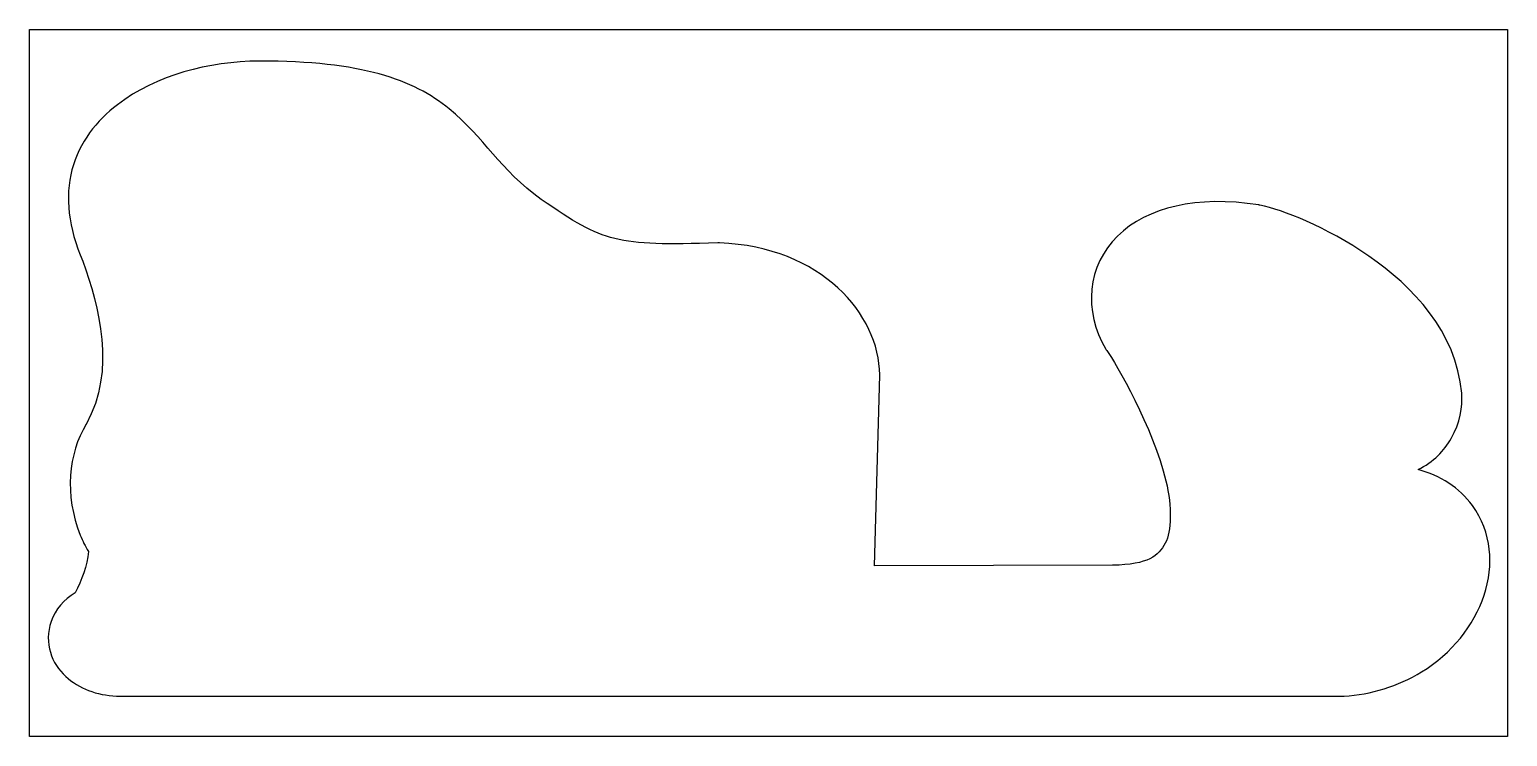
# Model space of a CAD drawing. Header units: millimetres. Extents: x 1.1 to 95, y 1.4 to 46.4.
import ezdxf

# ---------------------------------------------------------------- set-up
doc = ezdxf.new("R2010")
doc.units = ezdxf.units.MM
doc.layers.add('fiducials', color=7, linetype='CONTINUOUS')
doc.layers.add('sleigh_cut', color=7, linetype='CONTINUOUS')

msp = doc.modelspace()

# ---------------------------------------------------------------- linework, layer by layer
at = {"layer": 'fiducials', "color": 7}
msp.add_lwpolyline([(1.058215, 46.350075), (95.038514, 46.350075), (95.038514, 1.36978), (1.058215, 1.36978)], close=True, dxfattribs=at)
at = {"layer": 'sleigh_cut', "color": 6}
for points in [[(6.645781, 41.565941), (6.645651, 41.565941)], [(79.295677, 35.174646), (79.295244, 35.174646), (79.259173, 35.181947), (79.222976, 35.187721), (79.222543, 35.187721)], [(44.932492, 32.770668), (44.878799, 32.772534), (44.825091, 32.77094)], [(69.502, 26.021505), (69.530354, 25.974552), (69.561929, 25.92962)], [(69.931606, 12.268419), (54.78998, 12.232585), (55.121957, 24.351732), (55.121957, 24.381365), (55.121957, 24.382826)], [(4.658879, 21.225781), (4.667214, 21.240048)], [(6.581454, 3.941496), (6.577635, 3.92698), (84.650327, 3.927846), (84.650327, 3.94202)]]:
    msp.add_lwpolyline(points, dxfattribs=at)
for points in [[(15.684371, 44.341999), (12.418859, 44.315221), (9.132202, 43.459106), (6.645781, 41.565941)], [(27.736619, 41.307044), (25.479824, 43.165438), (22.169198, 44.343352), (15.684371, 44.341999)], [(6.645651, 41.565941), (5.319623, 40.557076), (4.215694, 39.174152), (3.75608, 37.426409)], [(33.601765, 35.52874), (30.958619, 37.453489), (29.977852, 39.461463), (27.736619, 41.307044)], [(3.75608, 37.426409), (3.304084, 35.707621), (3.512151, 33.729706), (4.438458, 31.620587)], [(79.222543, 35.187721), (75.280972, 35.805998), (72.144445, 35.049535), (70.24611, 33.211874)], [(38.279611, 33.045697), (36.812765, 33.412844), (35.637517, 34.140991), (33.601765, 35.52874)], [(86.230378, 31.922852), (83.464969, 33.834506), (80.748618, 34.877202), (79.295677, 35.174646)], [(44.825091, 32.77094), (41.552972, 32.667396), (39.747748, 32.678269), (38.279611, 33.045697)], [(70.24611, 33.211874), (68.334587, 31.361422), (68.054409, 28.419455), (69.502, 26.021505)], [(55.121957, 24.382826), (55.084311, 28.20201), (51.435323, 32.538528), (44.932492, 32.770668)], [(4.438458, 31.620587), (4.438458, 31.620351), (4.438458, 31.620009), (4.438852, 31.619733)], [(4.438852, 31.619733), (5.477867, 28.671134), (6.573422, 24.743557), (4.658879, 21.225781)], [(92.129035, 23.220309), (91.790161, 27.147265), (88.997374, 30.010111), (86.230378, 31.922852)], [(69.561929, 25.92962), (70.11763, 25.138136), (72.520996, 21.027574), (73.321067, 17.634741)], [(91.465736, 20.330821), (92.031445, 21.328712), (92.212004, 22.33497), (92.129035, 23.220309)], [(4.667214, 21.240048), (3.514119, 19.384952), (3.272301, 16.713731), (4.285218, 14.173556)], [(89.357815, 18.34693), (90.321413, 18.825706), (91.030925, 19.56385), (91.465736, 20.330821)], [(92.809795, 16.067615), (92.003181, 17.187791), (90.75963, 17.985409), (89.357815, 18.34693)], [(73.321067, 17.634741), (73.720587, 15.940505), (73.678366, 14.446752), (73.277331, 13.66103)], [(93.552437, 10.356826), (94.19013, 12.2826), (94.041094, 14.35768), (92.809795, 16.067615)], [(4.285218, 14.173556), (4.425344, 13.822147), (4.60021, 13.478434), (4.798552, 13.142374)], [(73.277331, 13.66103), (73.066673, 13.248263), (72.79889, 12.926723), (72.302122, 12.681857)], [(4.798552, 13.142374), (4.7141, 12.207357), (4.377808, 11.328157), (3.955422, 10.502866)], [(72.302122, 12.681857), (71.805346, 12.436988), (71.063378, 12.276587), (69.931606, 12.268419)], [(3.955422, 10.502866), (3.250163, 10.084496), (2.690257, 9.463299), (2.426848, 8.6812)], [(89.579669, 5.473382), (91.495937, 6.645535), (92.914756, 8.431047), (93.552437, 10.356826)], [(2.426848, 8.6812), (1.960864, 7.29761), (2.459986, 6.009157), (3.357273, 5.189181)], [(3.357273, 5.189181), (4.1891, 4.429024), (5.341871, 3.987646), (6.581454, 3.941496)], [(84.650327, 3.94202), (86.357831, 4.036626), (88.075091, 4.553051), (89.579669, 5.473382)]]:
    msp.add_open_spline(points, degree=3, dxfattribs=at)

doc.saveas('drawing.dxf')
